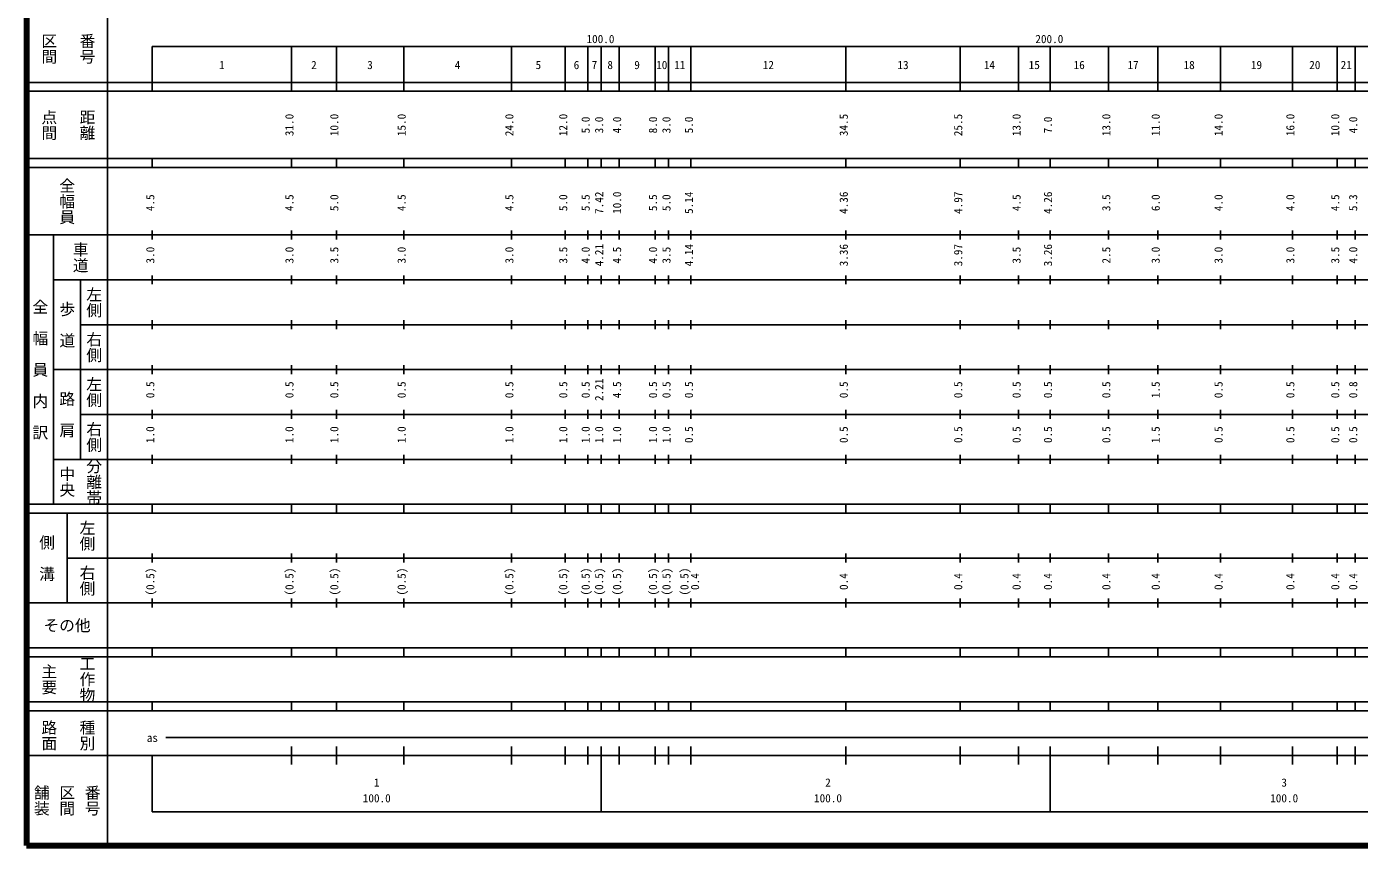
# Model space of a CAD drawing. Units: millimetres on the paper, enlarged 1000 times. Extents: x 40000 to 680000, y 20000 to 380000.
# Drawn here: x 40000 to 336919, y 20000 to 202409 of the extents above; entities that cross this region are included whole.
import ezdxf
from ezdxf.enums import TextEntityAlignment as Align

# ---------------------------------------------------------------- set-up
doc = ezdxf.new("R2010")
doc.units = ezdxf.units.MM
doc.header["$LTSCALE"] = 1000
doc.layers.add('M-TTL', color=2, linetype='Continuous', lineweight=140)
doc.layers.add('M-TTL-BAND', color=7, linetype='Continuous', lineweight=25)
doc.styles.add('@ＭＳ ゴシック', font='')
doc.styles.add('ＭＳ ゴシック', font='')
doc.styles.get('@ＭＳ ゴシック').set_extended_font_data('@MS Gothic')
doc.styles.get('ＭＳ ゴシック').set_extended_font_data('MS Gothic')

msp = doc.modelspace()

# ---------------------------------------------------------------- linework, layer by layer
at = {"layer": 'M-TTL'}
for p, q in [((40000, 380000), (40000, 20000)), ((40000, 20000), (680000, 20000))]:
    msp.add_line(p, q, dxfattribs=at)
at = {"layer": 'M-TTL-BAND'}
for p, q in [((58000, 370000), (58000, 20000)), ((68000, 198000), (579000, 198000)), ((68000, 198000), (68000, 188000)), ((99000, 188000), (99000, 198000)), ((109000, 188000), (109000, 198000)), ((124000, 188000), (124000, 198000)), ((148000, 188000), (148000, 198000)), ((160000, 188000), (160000, 198000)), ((165000, 188000), (165000, 198000)), ((168000, 188000), (168000, 198000)), ((172000, 188000), (172000, 198000)), ((180000, 188000), (180000, 198000)), ((183000, 188000), (183000, 198000)), ((188000, 188000), (188000, 198000)), ((222500, 188000), (222500, 198000)), ((248000, 188000), (248000, 198000)), ((261000, 188000), (261000, 198000)), ((268000, 188000), (268000, 198000)), ((281000, 188000), (281000, 198000)), ((292000, 188000), (292000, 198000)), ((306000, 188000), (306000, 198000)), ((322000, 188000), (322000, 198000)), ((332000, 188000), (332000, 198000)), ((336000, 188000), (336000, 198000)), ((40000, 190000), (579000, 190000)), ((40000, 188000), (579000, 188000)), ((40000, 173000), (579000, 173000)), ((68000, 171000), (68000, 173000)), ((99000, 171000), (99000, 173000)), ((109000, 171000), (109000, 173000)), ((124000, 171000), (124000, 173000)), ((148000, 171000), (148000, 173000)), ((160000, 171000), (160000, 173000)), ((165000, 171000), (165000, 173000)), ((168000, 171000), (168000, 173000)), ((172000, 171000), (172000, 173000)), ((180000, 171000), (180000, 173000)), ((183000, 171000), (183000, 173000)), ((188000, 171000), (188000, 173000)), ((222500, 171000), (222500, 173000)), ((248000, 171000), (248000, 173000)), ((261000, 171000), (261000, 173000)), ((268000, 171000), (268000, 173000)), ((281000, 171000), (281000, 173000)), ((292000, 171000), (292000, 173000)), ((306000, 171000), (306000, 173000)), ((322000, 171000), (322000, 173000)), ((332000, 171000), (332000, 173000)), ((336000, 171000), (336000, 173000)), ((40000, 171000), (579000, 171000)), ((40000, 156000), (579000, 156000)), ((46000, 96000), (46000, 156000)), ((68000, 155000), (68000, 157000)), ((99000, 155000), (99000, 157000)), ((109000, 155000), (109000, 157000)), ((124000, 155000), (124000, 157000)), ((148000, 155000), (148000, 157000)), ((160000, 155000), (160000, 157000)), ((165000, 155000), (165000, 157000)), ((168000, 155000), (168000, 157000)), ((172000, 155000), (172000, 157000)), ((180000, 155000), (180000, 157000)), ((183000, 155000), (183000, 157000)), ((188000, 155000), (188000, 157000)), ((222500, 155000), (222500, 157000)), ((248000, 155000), (248000, 157000)), ((261000, 155000), (261000, 157000)), ((268000, 155000), (268000, 157000)), ((281000, 155000), (281000, 157000)), ((292000, 155000), (292000, 157000)), ((306000, 155000), (306000, 157000)), ((322000, 155000), (322000, 157000)), ((332000, 155000), (332000, 157000)), ((336000, 155000), (336000, 157000)), ((46000, 146000), (579000, 146000)), ((52000, 146000), (52000, 106000)), ((68000, 145000), (68000, 147000)), ((99000, 145000), (99000, 147000)), ((109000, 145000), (109000, 147000)), ((124000, 145000), (124000, 147000)), ((148000, 145000), (148000, 147000)), ((160000, 145000), (160000, 147000)), ((165000, 145000), (165000, 147000)), ((168000, 145000), (168000, 147000)), ((172000, 145000), (172000, 147000)), ((180000, 145000), (180000, 147000)), ((183000, 145000), (183000, 147000)), ((188000, 145000), (188000, 147000)), ((222500, 145000), (222500, 147000)), ((248000, 145000), (248000, 147000)), ((261000, 145000), (261000, 147000)), ((268000, 145000), (268000, 147000)), ((281000, 145000), (281000, 147000)), ((292000, 145000), (292000, 147000)), ((306000, 145000), (306000, 147000)), ((322000, 145000), (322000, 147000)), ((332000, 145000), (332000, 147000)), ((336000, 145000), (336000, 147000)), ((68000, 135000), (68000, 137000)), ((99000, 135000), (99000, 137000)), ((109000, 135000), (109000, 137000)), ((124000, 135000), (124000, 137000)), ((148000, 135000), (148000, 137000)), ((160000, 135000), (160000, 137000)), ((165000, 135000), (165000, 137000)), ((168000, 135000), (168000, 137000)), ((172000, 135000), (172000, 137000)), ((180000, 135000), (180000, 137000)), ((183000, 135000), (183000, 137000)), ((188000, 135000), (188000, 137000)), ((222500, 135000), (222500, 137000)), ((248000, 135000), (248000, 137000)), ((261000, 135000), (261000, 137000)), ((268000, 135000), (268000, 137000)), ((281000, 135000), (281000, 137000)), ((292000, 135000), (292000, 137000)), ((306000, 135000), (306000, 137000)), ((322000, 135000), (322000, 137000)), ((332000, 135000), (332000, 137000)), ((336000, 135000), (336000, 137000)), ((52000, 136000), (579000, 136000)), ((46000, 126000), (579000, 126000)), ((68000, 125000), (68000, 127000)), ((99000, 125000), (99000, 127000)), ((109000, 125000), (109000, 127000)), ((124000, 125000), (124000, 127000)), ((148000, 125000), (148000, 127000)), ((160000, 125000), (160000, 127000)), ((165000, 125000), (165000, 127000)), ((168000, 125000), (168000, 127000)), ((172000, 125000), (172000, 127000)), ((180000, 125000), (180000, 127000)), ((183000, 125000), (183000, 127000)), ((188000, 125000), (188000, 127000)), ((222500, 125000), (222500, 127000)), ((248000, 125000), (248000, 127000)), ((261000, 125000), (261000, 127000)), ((268000, 125000), (268000, 127000)), ((281000, 125000), (281000, 127000)), ((292000, 125000), (292000, 127000)), ((306000, 125000), (306000, 127000)), ((322000, 125000), (322000, 127000)), ((332000, 125000), (332000, 127000)), ((336000, 125000), (336000, 127000)), ((52000, 116000), (579000, 116000)), ((68000, 115000), (68000, 117000)), ((99000, 115000), (99000, 117000)), ((109000, 115000), (109000, 117000)), ((124000, 115000), (124000, 117000)), ((148000, 115000), (148000, 117000)), ((160000, 115000), (160000, 117000)), ((165000, 115000), (165000, 117000)), ((168000, 115000), (168000, 117000)), ((172000, 115000), (172000, 117000)), ((180000, 115000), (180000, 117000)), ((183000, 115000), (183000, 117000)), ((188000, 115000), (188000, 117000)), ((222500, 115000), (222500, 117000)), ((248000, 115000), (248000, 117000)), ((261000, 115000), (261000, 117000)), ((268000, 115000), (268000, 117000)), ((281000, 115000), (281000, 117000)), ((292000, 115000), (292000, 117000)), ((306000, 115000), (306000, 117000)), ((322000, 115000), (322000, 117000)), ((332000, 115000), (332000, 117000)), ((336000, 115000), (336000, 117000)), ((68000, 105000), (68000, 107000)), ((99000, 105000), (99000, 107000)), ((109000, 105000), (109000, 107000)), ((124000, 105000), (124000, 107000)), ((148000, 105000), (148000, 107000)), ((160000, 105000), (160000, 107000)), ((165000, 105000), (165000, 107000)), ((168000, 105000), (168000, 107000)), ((172000, 105000), (172000, 107000)), ((180000, 105000), (180000, 107000)), ((183000, 105000), (183000, 107000)), ((188000, 105000), (188000, 107000)), ((222500, 105000), (222500, 107000)), ((248000, 105000), (248000, 107000)), ((261000, 105000), (261000, 107000)), ((268000, 105000), (268000, 107000)), ((281000, 105000), (281000, 107000)), ((292000, 105000), (292000, 107000)), ((306000, 105000), (306000, 107000)), ((322000, 105000), (322000, 107000)), ((332000, 105000), (332000, 107000)), ((336000, 105000), (336000, 107000)), ((46000, 106000), (579000, 106000)), ((40000, 96000), (579000, 96000)), ((68000, 94000), (68000, 96000)), ((99000, 94000), (99000, 96000)), ((109000, 94000), (109000, 96000)), ((124000, 94000), (124000, 96000)), ((148000, 94000), (148000, 96000)), ((160000, 94000), (160000, 96000)), ((165000, 94000), (165000, 96000)), ((168000, 94000), (168000, 96000)), ((172000, 94000), (172000, 96000)), ((180000, 94000), (180000, 96000)), ((183000, 94000), (183000, 96000)), ((188000, 94000), (188000, 96000)), ((222500, 94000), (222500, 96000)), ((248000, 94000), (248000, 96000)), ((261000, 94000), (261000, 96000)), ((268000, 94000), (268000, 96000)), ((281000, 94000), (281000, 96000)), ((292000, 94000), (292000, 96000)), ((306000, 94000), (306000, 96000)), ((322000, 94000), (322000, 96000)), ((332000, 94000), (332000, 96000)), ((336000, 94000), (336000, 96000)), ((40000, 94000), (579000, 94000)), ((49000, 94000), (49000, 74000)), ((49000, 84000), (579000, 84000)), ((68000, 83000), (68000, 85000)), ((99000, 83000), (99000, 85000)), ((109000, 83000), (109000, 85000)), ((124000, 83000), (124000, 85000)), ((148000, 83000), (148000, 85000)), ((160000, 83000), (160000, 85000)), ((165000, 83000), (165000, 85000)), ((168000, 83000), (168000, 85000)), ((172000, 83000), (172000, 85000)), ((180000, 83000), (180000, 85000)), ((183000, 83000), (183000, 85000)), ((188000, 83000), (188000, 85000)), ((222500, 83000), (222500, 85000)), ((248000, 83000), (248000, 85000)), ((261000, 83000), (261000, 85000)), ((268000, 83000), (268000, 85000)), ((281000, 83000), (281000, 85000)), ((292000, 83000), (292000, 85000)), ((306000, 83000), (306000, 85000)), ((322000, 83000), (322000, 85000)), ((332000, 83000), (332000, 85000)), ((336000, 83000), (336000, 85000)), ((68000, 73000), (68000, 75000)), ((99000, 73000), (99000, 75000)), ((109000, 73000), (109000, 75000)), ((124000, 73000), (124000, 75000)), ((148000, 73000), (148000, 75000)), ((160000, 73000), (160000, 75000)), ((165000, 73000), (165000, 75000)), ((168000, 73000), (168000, 75000)), ((172000, 73000), (172000, 75000)), ((180000, 73000), (180000, 75000)), ((183000, 73000), (183000, 75000)), ((188000, 73000), (188000, 75000)), ((222500, 73000), (222500, 75000)), ((248000, 73000), (248000, 75000)), ((261000, 73000), (261000, 75000)), ((268000, 73000), (268000, 75000)), ((281000, 73000), (281000, 75000)), ((292000, 73000), (292000, 75000)), ((306000, 73000), (306000, 75000)), ((322000, 73000), (322000, 75000)), ((332000, 73000), (332000, 75000)), ((336000, 73000), (336000, 75000)), ((40000, 74000), (579000, 74000)), ((40000, 64000), (579000, 64000)), ((68000, 62000), (68000, 64000)), ((99000, 62000), (99000, 64000)), ((109000, 62000), (109000, 64000)), ((124000, 62000), (124000, 64000)), ((148000, 62000), (148000, 64000)), ((160000, 62000), (160000, 64000)), ((165000, 62000), (165000, 64000)), ((168000, 62000), (168000, 64000)), ((172000, 62000), (172000, 64000)), ((180000, 62000), (180000, 64000)), ((183000, 62000), (183000, 64000)), ((188000, 62000), (188000, 64000)), ((222500, 62000), (222500, 64000)), ((248000, 62000), (248000, 64000)), ((261000, 62000), (261000, 64000)), ((268000, 62000), (268000, 64000)), ((281000, 62000), (281000, 64000)), ((292000, 62000), (292000, 64000)), ((306000, 62000), (306000, 64000)), ((322000, 62000), (322000, 64000)), ((332000, 62000), (332000, 64000)), ((336000, 62000), (336000, 64000)), ((40000, 62000), (579000, 62000)), ((40000, 52000), (579000, 52000)), ((68000, 50000), (68000, 52000)), ((99000, 50000), (99000, 52000)), ((109000, 50000), (109000, 52000)), ((124000, 50000), (124000, 52000)), ((148000, 50000), (148000, 52000)), ((160000, 50000), (160000, 52000)), ((165000, 50000), (165000, 52000)), ((168000, 50000), (168000, 52000)), ((172000, 50000), (172000, 52000)), ((180000, 50000), (180000, 52000)), ((183000, 50000), (183000, 52000)), ((188000, 50000), (188000, 52000)), ((222500, 50000), (222500, 52000)), ((248000, 50000), (248000, 52000)), ((261000, 50000), (261000, 52000)), ((268000, 50000), (268000, 52000)), ((281000, 50000), (281000, 52000)), ((292000, 50000), (292000, 52000)), ((306000, 50000), (306000, 52000)), ((322000, 50000), (322000, 52000)), ((332000, 50000), (332000, 52000)), ((336000, 50000), (336000, 52000)), ((40000, 50000), (579000, 50000)), ((71000, 44000), (565000, 44000)), ((99000, 38000), (99000, 42000)), ((109000, 38000), (109000, 42000)), ((124000, 38000), (124000, 42000)), ((148000, 38000), (148000, 42000)), ((160000, 38000), (160000, 42000)), ((165000, 38000), (165000, 42000)), ((168000, 27500), (168000, 42000)), ((172000, 38000), (172000, 42000)), ((180000, 38000), (180000, 42000)), ((183000, 38000), (183000, 42000)), ((188000, 38000), (188000, 42000)), ((222500, 38000), (222500, 42000)), ((248000, 38000), (248000, 42000)), ((261000, 38000), (261000, 42000)), ((268000, 27500), (268000, 42000)), ((281000, 38000), (281000, 42000)), ((292000, 38000), (292000, 42000)), ((306000, 38000), (306000, 42000)), ((322000, 38000), (322000, 42000)), ((332000, 38000), (332000, 42000)), ((336000, 38000), (336000, 42000)), ((40000, 40000), (579000, 40000)), ((68000, 40000), (68000, 27500)), ((68000, 27500), (579000, 27500))]:
    msp.add_line(p, q, dxfattribs=at)

# ---------------------------------------------------------------- texts
at = {"layer": 'M-TTL-BAND', "style": '@ＭＳ ゴシック'}
for s, p in [('区間', (45000, 197500)), ('番号', (53500, 197500)), ('点間', (45000, 180500)), ('距離', (53500, 180500)), ('全幅員', (49000, 163500)), ('車道', (52000, 151000)), ('左側', (55000, 141000)), ('全\u3000幅\u3000員\u3000内\u3000訳', (43000, 126000)), ('歩\u3000道', (49000, 136000)), ('右側', (55000, 131000)), ('左側', (55000, 121000)), ('路\u3000肩', (49000, 116000)), ('右側', (55000, 111000)), ('中央', (49000, 101000)), ('分離帯', (55000, 101000)), ('左側', (53500, 89000)), ('側\u3000溝', (44500, 84000)), ('右側', (53500, 79000)), ('主要', (45000, 57000)), ('工作物', (53500, 57000)), ('路面', (45000, 44500)), ('種別', (53500, 44500)), ('舗装', (43333, 30000)), ('区間', (49000, 30000)), ('番号', (54667, 30000))]:
    msp.add_text(s, height=2566, rotation=270, dxfattribs=at).set_placement(p, align=Align.MIDDLE_CENTER)
at = {"layer": 'M-TTL-BAND', "style": 'ＭＳ ゴシック'}
for s, p in [('100.0', (167844, 198195)), ('200.0', (267844, 198195)), ('1', (83500, 192405)), ('2', (104000, 192405)), ('3', (116500, 192405)), ('4', (136000, 192405)), ('5', (154000, 192405)), ('6', (162500, 192405)), ('7', (166500, 192405)), ('8', (170000, 192405)), ('9', (176000, 192405)), ('10', (181500, 192405)), ('11', (185500, 192405)), ('12', (205250, 192405)), ('13', (235250, 192405)), ('14', (254500, 192405)), ('15', (264500, 192405)), ('16', (274500, 192405)), ('17', (286500, 192405)), ('18', (299000, 192405)), ('19', (314000, 192405)), ('20', (327000, 192405)), ('21', (334000, 192405)), ('as', (68000, 42500)), ('1', (118000, 32523)), ('2', (218535, 32523)), ('3', (320170, 32523)), ('100.0', (118000, 29033)), ('100.0', (218535, 29033)), ('100.0', (320170, 29033))]:
    msp.add_text(s, height=1833, dxfattribs=at).set_placement(p, align=Align.BOTTOM_CENTER)
for s, p in [('31.0', (100000, 180500)), ('10.0', (110000, 180500)), ('15.0', (125000, 180500)), ('24.0', (149000, 180500)), ('12.0', (161000, 180500)), ('5.0', (166000, 180500)), ('3.0', (169000, 180500)), ('4.0', (173000, 180500)), ('8.0', (181000, 180500)), ('3.0', (184000, 180500)), ('5.0', (189000, 180500)), ('34.5', (223500, 180500)), ('25.5', (249000, 180500)), ('13.0', (262000, 180500)), ('7.0', (269000, 180500)), ('13.0', (282000, 180500)), ('11.0', (293000, 180500)), ('14.0', (307000, 180500)), ('16.0', (323000, 180500)), ('10.0', (333000, 180500)), ('4.0', (337000, 180500)), ('4.5', (69000, 163174)), ('4.5', (100000, 163174)), ('5.0', (110000, 163174)), ('4.5', (125000, 163174)), ('4.5', (149000, 163174)), ('5.0', (161000, 163174)), ('5.5', (166000, 163174)), ('7.42', (169000, 163174)), ('10.0', (173000, 163174)), ('5.5', (181000, 163174)), ('5.0', (184000, 163174)), ('5.14', (189000, 163174)), ('4.36', (223500, 163174)), ('4.97', (249000, 163174)), ('4.5', (262000, 163174)), ('4.26', (269000, 163174)), ('3.5', (282000, 163174)), ('6.0', (293000, 163174)), ('4.0', (307000, 163174)), ('4.0', (323000, 163174)), ('4.5', (333000, 163174)), ('5.3', (337000, 163174)), ('3.0', (69000, 151500)), ('3.0', (100000, 151500)), ('3.5', (110000, 151500)), ('3.0', (125000, 151500)), ('3.0', (149000, 151500)), ('3.5', (161000, 151500)), ('4.0', (166000, 151500)), ('4.21', (169000, 151500)), ('4.5', (173000, 151500)), ('4.0', (181000, 151500)), ('3.5', (184000, 151500)), ('4.14', (189000, 151500)), ('3.36', (223500, 151500)), ('3.97', (249000, 151500)), ('3.5', (262000, 151500)), ('3.26', (269000, 151500)), ('2.5', (282000, 151500)), ('3.0', (293000, 151500)), ('3.0', (307000, 151500)), ('3.0', (323000, 151500)), ('3.5', (333000, 151500)), ('4.0', (337000, 151500)), ('0.5', (69000, 121500)), ('0.5', (100000, 121500)), ('0.5', (110000, 121500)), ('0.5', (125000, 121500)), ('0.5', (149000, 121500)), ('0.5', (161000, 121500)), ('0.5', (166000, 121500)), ('2.21', (169000, 121500)), ('4.5', (173000, 121500)), ('0.5', (181000, 121500)), ('0.5', (184000, 121500)), ('0.5', (189000, 121500)), ('0.5', (223500, 121500)), ('0.5', (249000, 121500)), ('0.5', (262000, 121500)), ('0.5', (269000, 121500)), ('0.5', (282000, 121500)), ('1.5', (293000, 121500)), ('0.5', (307000, 121500)), ('0.5', (323000, 121500)), ('0.5', (333000, 121500)), ('0.8', (337000, 121500)), ('1.0', (69000, 111500)), ('1.0', (100000, 111500)), ('1.0', (110000, 111500)), ('1.0', (125000, 111500)), ('1.0', (149000, 111500)), ('1.0', (161000, 111500)), ('1.0', (166000, 111500)), ('1.0', (169000, 111500)), ('1.0', (173000, 111500)), ('1.0', (181000, 111500)), ('1.0', (184000, 111500)), ('0.5', (189000, 111500)), ('0.5', (223500, 111500)), ('0.5', (249000, 111500)), ('0.5', (262000, 111500)), ('0.5', (269000, 111500)), ('0.5', (282000, 111500)), ('1.5', (293000, 111500)), ('0.5', (307000, 111500)), ('0.5', (323000, 111500)), ('0.5', (333000, 111500)), ('0.5', (337000, 111500)), ('(0.5)', (69000, 78764)), ('(0.5)', (100000, 78764)), ('(0.5)', (110000, 78764)), ('(0.5)', (125000, 78764)), ('(0.5)', (149000, 78764)), ('(0.5)', (161000, 78764)), ('(0.5)', (166000, 78764)), ('(0.5)', (169000, 78764)), ('(0.5)', (173000, 78764)), ('(0.5)', (181000, 78764)), ('(0.5)', (184000, 78764)), ('(0.5)', (188000, 78764)), ('0.4', (190370, 78764)), ('0.4', (223500, 78764)), ('0.4', (249000, 78764)), ('0.4', (262000, 78764)), ('0.4', (269000, 78764)), ('0.4', (282000, 78764)), ('0.4', (293000, 78764)), ('0.4', (307000, 78764)), ('0.4', (323000, 78764)), ('0.4', (333000, 78764)), ('0.4', (337000, 78764))]:
    msp.add_text(s, height=1833, rotation=90, dxfattribs=at).set_placement(p, align=Align.BOTTOM_CENTER)
msp.add_text('その他', height=2566, dxfattribs=at).set_placement((49000, 69000), align=Align.MIDDLE_CENTER)

doc.saveas('drawing.dxf')
